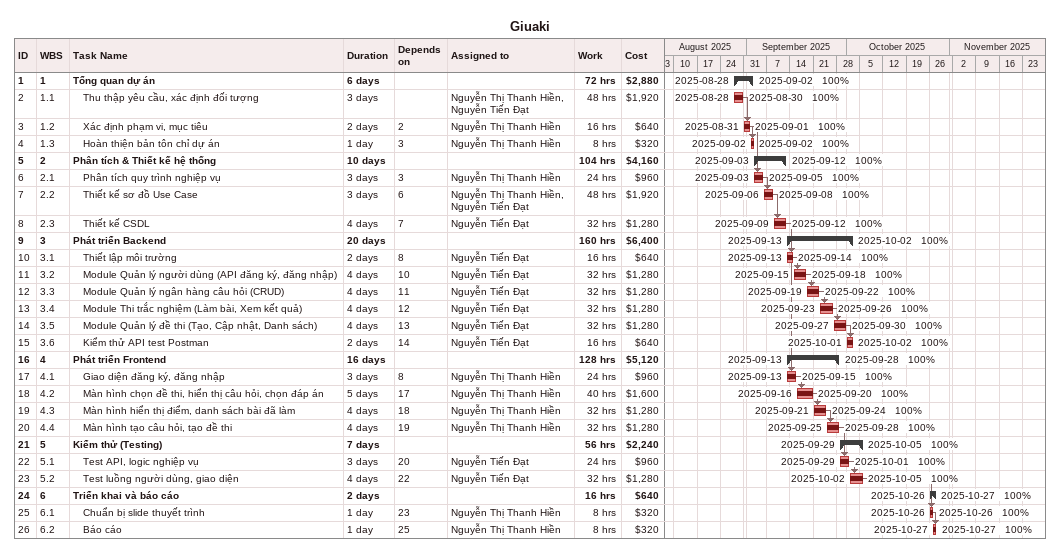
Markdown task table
Giuaki

| ID | WBS | Task | Duration | Start | Finish | Predecessors | Resources | % complete | Work (h) | Cost ($) |
|---|---|---|---|---|---|---|---|---|---|---|
| 1 | 1 | **Tổng quan dự án** | 6d | 2025-08-28 | 2025-09-02 |  |  | 100 | 72 | 2880 |
| 2 | 1.1 | Thu thập yêu cầu, xác định đối tượng | 3d | 2025-08-28 | 2025-08-30 |  | Nguyễn Thị Thanh Hiền, Nguyễn Tiến Đạt | 100 | 48 | 1920 |
| 3 | 1.2 | Xác định phạm vi, mục tiêu | 2d | 2025-08-31 | 2025-09-01 | 2 | Nguyễn Thị Thanh Hiền | 100 | 16 | 640 |
| 4 | 1.3 | Hoàn thiện bản tôn chỉ dự án | 1d | 2025-09-02 | 2025-09-02 | 3 | Nguyễn Thị Thanh Hiền | 100 | 8 | 320 |
| 5 | 2 | **Phân tích & Thiết kế hệ thống** | 10d | 2025-09-03 | 2025-09-12 |  |  | 100 | 104 | 4160 |
| 6 | 2.1 | Phân tích quy trình nghiệp vụ | 3d | 2025-09-03 | 2025-09-05 | 3 | Nguyễn Thị Thanh Hiền | 100 | 24 | 960 |
| 7 | 2.2 | Thiết kế sơ đồ Use Case | 3d | 2025-09-06 | 2025-09-08 | 6 | Nguyễn Thị Thanh Hiền, Nguyễn Tiến Đạt | 100 | 48 | 1920 |
| 8 | 2.3 | Thiết kế CSDL | 4d | 2025-09-09 | 2025-09-12 | 7 | Nguyễn Tiến Đạt | 100 | 32 | 1280 |
| 9 | 3 | **Phát triển Backend** | 20d | 2025-09-13 | 2025-10-02 |  |  | 100 | 160 | 6400 |
| 10 | 3.1 | Thiết lập môi trường | 2d | 2025-09-13 | 2025-09-14 | 8 | Nguyễn Tiến Đạt | 100 | 16 | 640 |
| 11 | 3.2 | Module Quản lý người dùng (API đăng ký, đăng nhập) | 4d | 2025-09-15 | 2025-09-18 | 10 | Nguyễn Tiến Đạt | 100 | 32 | 1280 |
| 12 | 3.3 | Module Quản lý ngân hàng câu hỏi (CRUD) | 4d | 2025-09-19 | 2025-09-22 | 11 | Nguyễn Tiến Đạt | 100 | 32 | 1280 |
| 13 | 3.4 | Module Thi trắc nghiệm (Làm bài, Xem kết quả) | 4d | 2025-09-23 | 2025-09-26 | 12 | Nguyễn Tiến Đạt | 100 | 32 | 1280 |
| 14 | 3.5 | Module Quản lý đề thi (Tạo, Cập nhật, Danh sách) | 4d | 2025-09-27 | 2025-09-30 | 13 | Nguyễn Tiến Đạt | 100 | 32 | 1280 |
| 15 | 3.6 | Kiểm thử API test Postman | 2d | 2025-10-01 | 2025-10-02 | 14 | Nguyễn Tiến Đạt | 100 | 16 | 640 |
| 16 | 4 | **Phát triển Frontend** | 16d | 2025-09-13 | 2025-09-28 |  |  | 100 | 128 | 5120 |
| 17 | 4.1 | Giao diện đăng ký, đăng nhập | 3d | 2025-09-13 | 2025-09-15 | 8 | Nguyễn Thị Thanh Hiền | 100 | 24 | 960 |
| 18 | 4.2 | Màn hình chọn đề thi, hiển thị câu hỏi, chọn đáp án | 5d | 2025-09-16 | 2025-09-20 | 17 | Nguyễn Thị Thanh Hiền | 100 | 40 | 1600 |
| 19 | 4.3 | Màn hình hiển thị điểm, danh sách bài đã làm | 4d | 2025-09-21 | 2025-09-24 | 18 | Nguyễn Thị Thanh Hiền | 100 | 32 | 1280 |
| 20 | 4.4 | Màn hình tạo câu hỏi, tạo đề thi | 4d | 2025-09-25 | 2025-09-28 | 19 | Nguyễn Thị Thanh Hiền | 100 | 32 | 1280 |
| 21 | 5 | **Kiểm thử (Testing)** | 7d | 2025-09-29 | 2025-10-05 |  |  | 100 | 56 | 2240 |
| 22 | 5.1 | Test API, logic nghiệp vụ | 3d | 2025-09-29 | 2025-10-01 | 20 | Nguyễn Tiến Đạt | 100 | 24 | 960 |
| 23 | 5.2 | Test luồng người dùng, giao diện | 4d | 2025-10-02 | 2025-10-05 | 22 | Nguyễn Tiến Đạt | 100 | 32 | 1280 |
| 24 | 6 | **Triển khai và báo cáo** | 2d | 2025-10-26 | 2025-10-27 |  |  | 100 | 16 | 640 |
| 25 | 6.1 | Chuẩn bị slide thuyết trình | 1d | 2025-10-26 | 2025-10-26 | 23 | Nguyễn Thị Thanh Hiền | 100 | 8 | 320 |
| 26 | 6.2 | Báo cáo | 1d | 2025-10-27 | 2025-10-27 | 25 | Nguyễn Thị Thanh Hiền | 100 | 8 | 320 |
